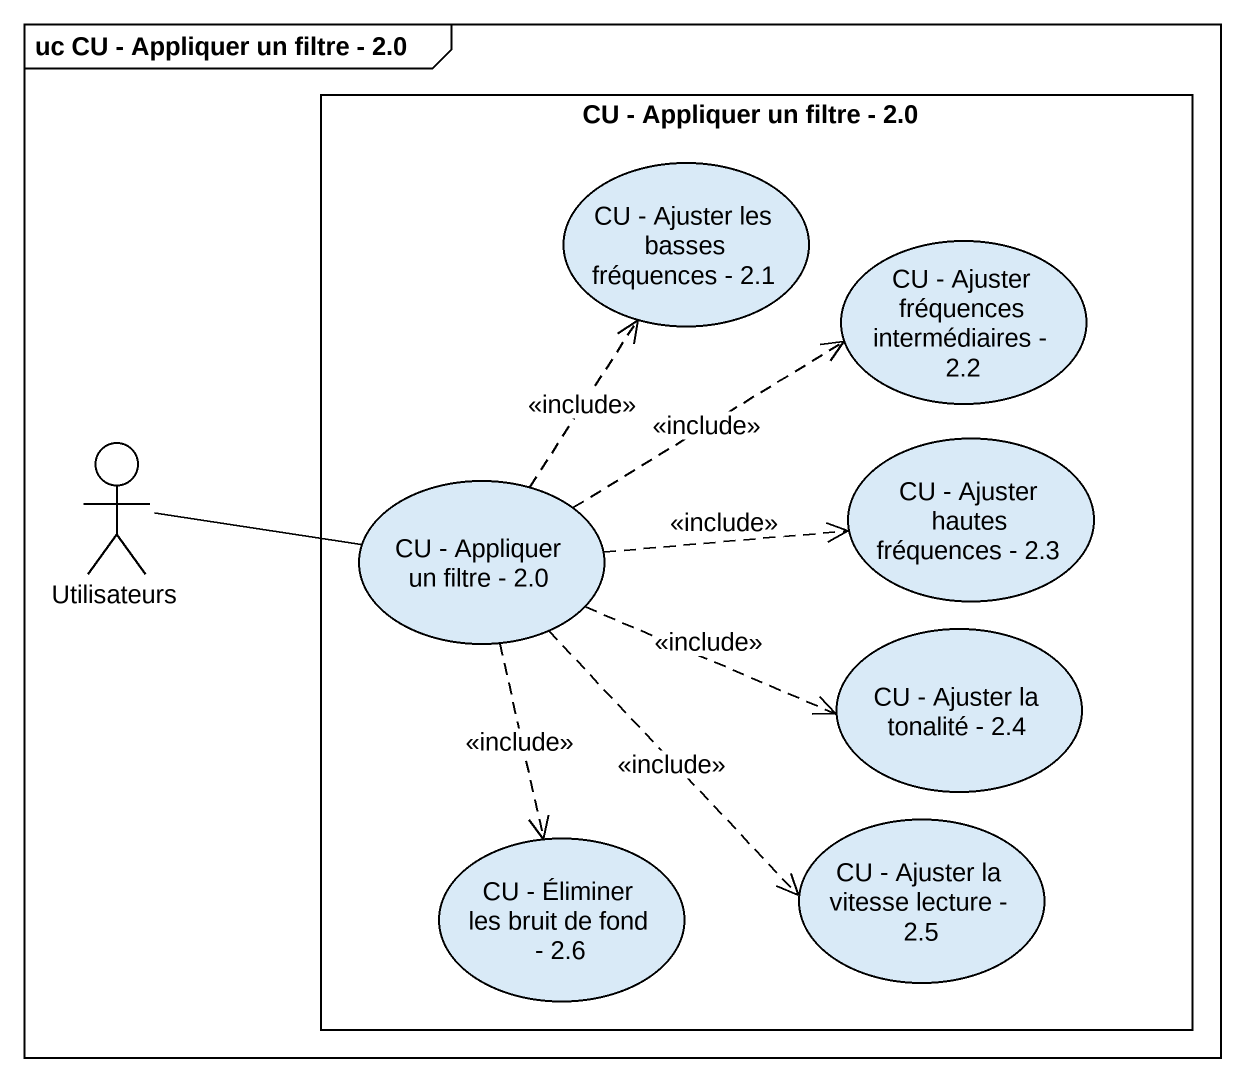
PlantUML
@startuml
mainframe uc CU - Appliquer un filtre - 2.0
rectangle "CU - Appliquer un filtre - 2.0" as CU_Appliquer_un_filtre_2_0 {
  usecase "CU - Ajuster les basses fréquences - 2.1" as CU_Ajuster_les_basses
  usecase "CU - Ajuster fréquences intermédiaires - 2.2" as CU_Ajuster_fréquences
  usecase "CU - Ajuster hautes fréquences - 2.3" as CU_Ajuster_hautes
  usecase "CU - Appliquer un filtre - 2.0" as CU_Appliquer_un_filtre_2_0_2
  usecase "CU - Ajuster la tonalité - 2.4" as CU_Ajuster_la_tonalité_2_4
  usecase "CU - Éliminer les bruit de fond - 2.6" as CU_Éliminer_les_bruit_de
  usecase "CU - Ajuster la vitesse lecture - 2.5" as CU_Ajuster_la_vitesse
}
actor Utilisateurs
Utilisateurs -right- CU_Appliquer_un_filtre_2_0_2
CU_Appliquer_un_filtre_2_0_2 .up.> CU_Ajuster_les_basses : <<include>>
CU_Appliquer_un_filtre_2_0_2 .right.> CU_Ajuster_fréquences : <<include>>
CU_Appliquer_un_filtre_2_0_2 .right.> CU_Ajuster_hautes : <<include>>
CU_Appliquer_un_filtre_2_0_2 .right.> CU_Ajuster_la_tonalité_2_4 : <<include>>
CU_Appliquer_un_filtre_2_0_2 ..> CU_Éliminer_les_bruit_de : <<include>>
CU_Appliquer_un_filtre_2_0_2 ..> CU_Ajuster_la_vitesse : <<include>>
@enduml
